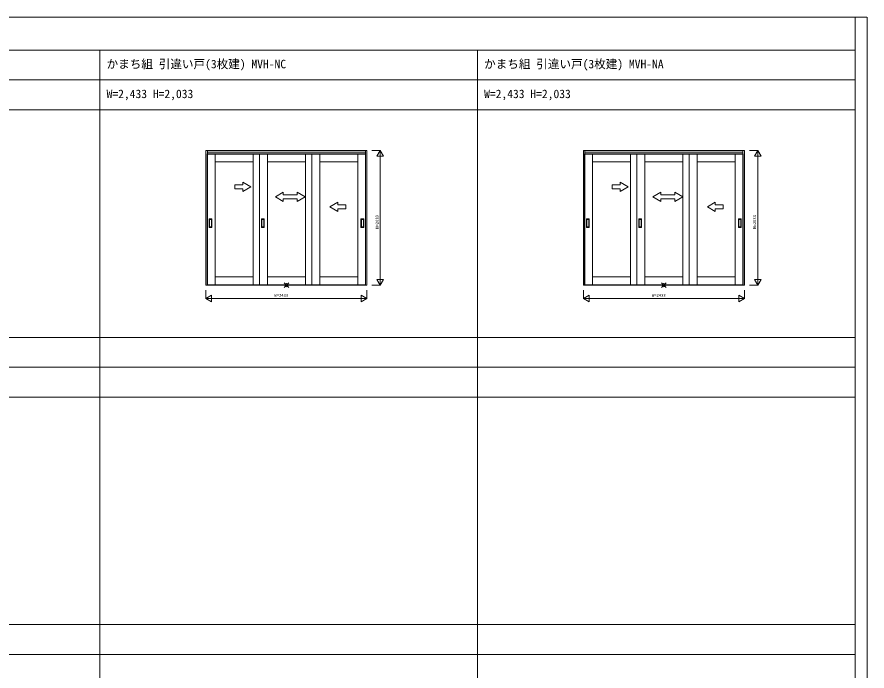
# Model space of a CAD drawing. Units: millimetres, scale not verified. Extents: x -14340 to 14341, y -10000 to 10000.
# Drawn here: x 1507 to 14341, y 130 to 10000 of the extents above; entities that cross this region are included whole.
import ezdxf
from ezdxf.enums import TextEntityAlignment as Align

# ---------------------------------------------------------------- set-up
doc = ezdxf.new("R2010")
doc.units = ezdxf.units.MM
doc.header["$LTSCALE"] = 50
for name, color, linetype, lineweight in [('0-0_0', 7, 'Continuous', 9), ('0-5_YKK_13', 1, 'Continuous', 18), ('0-6_YKK_D', 2, 'Continuous', 18), ('0-7_YSS_K', 4, 'Continuous', 9)]:
    doc.layers.add(name, color=color, linetype=linetype, lineweight=lineweight)
doc.layers.add('0-1_USER1', color=7, linetype='Continuous')
doc.styles.add('ＭＳ ゴシック', font='')
doc.styles.get('ＭＳ ゴシック').set_extended_font_data('MS Gothic')

msp = doc.modelspace()

# ---------------------------------------------------------------- linework, layer by layer
at = {"layer": '0-0_0'}
for p, q in [((-14340.01, 10000), (14341.01, 10000)), ((14159.99, -10000), (14159.99, 10000)), ((14341.01, -10000), (14341.01, 10000)), ((-14340.01, 9500), (14159.99, 9500)), ((2759.99, -10000), (2759.99, 9500)), ((8459.99, -10000), (8459.99, 9500)), ((-14340.01, 9050), (14159.99, 9050)), ((-14340.01, 8600), (14159.99, 8600)), ((-14340.01, 5165), (14159.99, 5165)), ((-14340.01, 4715), (14159.99, 4715)), ((-14340.01, 4265), (14159.99, 4265)), ((-14340.01, 830), (14159.99, 830)), ((-14340.01, 380), (14159.99, 380))]:
    msp.add_line(p, q, dxfattribs=at)
at = {"layer": '0-5_YKK_13'}
for p, q in [((5539.28, 5917.14), (5609.99, 5987.86)), ((5539.28, 5987.86), (5609.99, 5917.14)), ((11239.28, 5917.14), (11309.99, 5987.86)), ((11239.28, 5987.86), (11309.99, 5917.14))]:
    msp.add_line(p, q, dxfattribs=at)
for centre in [(5574.64, 5952.5), (11274.64, 5952.5)]:
    msp.add_circle(centre, 25, dxfattribs=at)
at = {"layer": '0-6_YKK_D'}
for p, q in [((6866.14, 7985.5), (6991.14, 7985.5)), ((6991.14, 7985.5), (6991.14, 5952.5)), ((12566.14, 7985.5), (12691.14, 7985.5)), ((12691.14, 7985.5), (12691.14, 5952.5)), ((6941.14, 7898.9), (7041.14, 7898.9)), ((12641.14, 7898.9), (12741.14, 7898.9)), ((6941.14, 6039.1), (7041.14, 6039.1)), ((12641.14, 6039.1), (12741.14, 6039.1)), ((6866.14, 5952.5), (6991.14, 5952.5)), ((12566.14, 5952.5), (12691.14, 5952.5)), ((4358.14, 5752.5), (4444.74, 5802.5)), ((4444.74, 5802.5), (4444.74, 5702.5)), ((6704.53, 5802.5), (6791.14, 5752.5)), ((6791.14, 5877.5), (6791.14, 5752.5)), ((10058.14, 5752.5), (10144.74, 5802.5)), ((10144.74, 5802.5), (10144.74, 5702.5)), ((12404.53, 5802.5), (12491.14, 5752.5)), ((12491.14, 5877.5), (12491.14, 5752.5)), ((4358.14, 5752.5), (4444.74, 5702.5)), ((10058.14, 5752.5), (10144.74, 5702.5))]:
    msp.add_line(p, q, dxfattribs=at)
for points in [[(6941.14, 7898.9), (6991.14, 7985.5), (7041.14, 7898.9)], [(12641.14, 7898.9), (12691.14, 7985.5), (12741.14, 7898.9)], [(6941.14, 6039.1), (6991.14, 5952.5), (7041.14, 6039.1)], [(12641.14, 6039.1), (12691.14, 5952.5), (12741.14, 6039.1)], [(4358.14, 5877.5), (4358.14, 5752.5), (6791.14, 5752.5)], [(6704.53, 5802.5), (6704.53, 5702.5), (6791.14, 5752.5)], [(10058.14, 5877.5), (10058.14, 5752.5), (12491.14, 5752.5)], [(12404.53, 5802.5), (12404.53, 5702.5), (12491.14, 5752.5)]]:
    msp.add_lwpolyline(points, dxfattribs=at)
at = {"layer": '0-7_YSS_K'}
for p, q in [((4382.14, 7985.5), (4382.14, 5952.5)), ((6767.14, 7961.5), (4382.14, 7961.5)), ((6767.14, 5952.5), (6767.14, 7985.5)), ((10082.14, 7985.5), (10082.14, 5952.5)), ((12467.14, 7961.5), (10082.14, 7961.5)), ((12467.14, 5952.5), (12467.14, 7985.5)), ((6771.64, 7935.5), (4377.64, 7935.5)), ((6767.14, 7931.5), (4382.14, 7931.5)), ((4497.64, 7935.5), (4497.64, 5960.5)), ((5071.64, 5960.5), (5071.64, 7935.5)), ((5287.64, 7935.5), (5287.64, 5960.5)), ((5861.64, 5960.5), (5861.64, 7935.5)), ((5957.64, 7935.5), (5957.64, 5960)), ((6077.64, 7935.5), (6077.64, 5960.5)), ((6651.64, 5960.5), (6651.64, 7935.5)), ((12471.64, 7935.5), (10077.64, 7935.5)), ((12467.14, 7931.5), (10082.14, 7931.5)), ((10197.64, 7935.5), (10197.64, 5960.5)), ((10771.64, 5960.5), (10771.64, 7935.5)), ((10987.64, 7935.5), (10987.64, 5960.5)), ((11561.64, 5960.5), (11561.64, 7935.5)), ((11657.64, 7935.5), (11657.64, 5960)), ((11777.64, 7935.5), (11777.64, 5960.5)), ((12351.64, 5960.5), (12351.64, 7935.5)), ((5071.64, 7815.5), (4497.64, 7815.5)), ((5861.64, 7815.5), (5287.64, 7815.5)), ((6651.64, 7815.5), (6077.64, 7815.5)), ((10771.64, 7815.5), (10197.64, 7815.5)), ((11561.64, 7815.5), (10987.64, 7815.5)), ((12351.64, 7815.5), (11777.64, 7815.5)), ((5035.64, 7436.45), (4915.64, 7505.73)), ((4915.64, 7466.45), (4915.64, 7505.73)), ((10735.64, 7436.45), (10615.64, 7505.73)), ((10615.64, 7466.45), (10615.64, 7505.73)), ((5035.64, 7436.45), (4915.64, 7367.17)), ((4915.64, 7367.17), (4915.64, 7406.45)), ((5408.14, 7286.45), (5528.14, 7355.73)), ((5528.14, 7355.73), (5528.14, 7316.45)), ((5528.14, 7316.45), (5738.14, 7316.45)), ((5738.14, 7355.73), (5738.14, 7316.45)), ((5858.14, 7286.45), (5738.14, 7355.73)), ((10735.64, 7436.45), (10615.64, 7367.17)), ((10615.64, 7367.17), (10615.64, 7406.45)), ((11108.14, 7286.45), (11228.14, 7355.73)), ((11228.14, 7355.73), (11228.14, 7316.45)), ((11228.14, 7316.45), (11438.14, 7316.45)), ((11438.14, 7355.73), (11438.14, 7316.45)), ((11558.14, 7286.45), (11438.14, 7355.73)), ((5408.14, 7286.45), (5528.14, 7216.45)), ((5528.14, 7256.45), (5528.14, 7216.45)), ((5738.14, 7256.45), (5528.14, 7256.45)), ((5858.14, 7286.45), (5738.14, 7216.45)), ((5738.14, 7256.45), (5738.14, 7216.45)), ((6230.63, 7136.45), (6350.63, 7205.73)), ((6350.63, 7166.45), (6350.63, 7205.73)), ((11108.14, 7286.45), (11228.14, 7216.45)), ((11228.14, 7256.45), (11228.14, 7216.45)), ((11438.14, 7256.45), (11228.14, 7256.45)), ((11558.14, 7286.45), (11438.14, 7216.45)), ((11438.14, 7256.45), (11438.14, 7216.45)), ((11930.63, 7136.45), (12050.63, 7205.73)), ((12050.63, 7166.45), (12050.63, 7205.73)), ((6230.63, 7136.45), (6350.63, 7067.17)), ((6350.63, 7067.17), (6350.63, 7106.45)), ((11930.63, 7136.45), (12050.63, 7067.17)), ((12050.63, 7067.17), (12050.63, 7106.45)), ((4406.64, 6826), (4406.64, 6954)), ((4447.64, 6955), (4407.64, 6955)), ((4412.64, 6836), (4412.64, 6944)), ((4413.64, 6945), (4441.64, 6945)), ((4442.64, 6944), (4442.64, 6836)), ((4448.64, 6826), (4448.64, 6954)), ((5196.64, 6826), (5196.64, 6954)), ((5237.64, 6955), (5197.64, 6955)), ((5202.64, 6836), (5202.64, 6944)), ((5203.64, 6945), (5231.64, 6945)), ((5232.64, 6944), (5232.64, 6836)), ((5238.64, 6826), (5238.64, 6954)), ((6700.64, 6826), (6700.64, 6954)), ((6701.64, 6955), (6741.64, 6955)), ((6706.64, 6944), (6706.64, 6836)), ((6735.64, 6945), (6707.64, 6945)), ((6736.64, 6836), (6736.64, 6944)), ((6742.64, 6826), (6742.64, 6954)), ((10106.64, 6826), (10106.64, 6954)), ((10147.64, 6955), (10107.64, 6955)), ((10112.64, 6836), (10112.64, 6944)), ((10113.64, 6945), (10141.64, 6945)), ((10142.64, 6944), (10142.64, 6836)), ((10148.64, 6826), (10148.64, 6954)), ((10896.64, 6826), (10896.64, 6954)), ((10937.64, 6955), (10897.64, 6955)), ((10902.64, 6836), (10902.64, 6944)), ((10903.64, 6945), (10931.64, 6945)), ((10932.64, 6944), (10932.64, 6836)), ((10938.64, 6826), (10938.64, 6954)), ((12400.64, 6826), (12400.64, 6954)), ((12401.64, 6955), (12441.64, 6955)), ((12406.64, 6944), (12406.64, 6836)), ((12435.64, 6945), (12407.64, 6945)), ((12436.64, 6836), (12436.64, 6944)), ((12442.64, 6826), (12442.64, 6954)), ((4447.64, 6825), (4407.64, 6825)), ((4441.64, 6835), (4413.64, 6835)), ((5237.64, 6825), (5197.64, 6825)), ((5231.64, 6835), (5203.64, 6835)), ((6701.64, 6825), (6741.64, 6825)), ((6707.64, 6835), (6735.64, 6835)), ((10147.64, 6825), (10107.64, 6825)), ((10141.64, 6835), (10113.64, 6835)), ((10937.64, 6825), (10897.64, 6825)), ((10931.64, 6835), (10903.64, 6835)), ((12401.64, 6825), (12441.64, 6825)), ((12407.64, 6835), (12435.64, 6835)), ((4497.64, 6080.5), (5071.64, 6080.5)), ((5287.64, 6080.5), (5861.64, 6080.5)), ((6077.64, 6080.5), (6651.64, 6080.5)), ((10197.64, 6080.5), (10771.64, 6080.5)), ((10987.64, 6080.5), (11561.64, 6080.5)), ((11777.64, 6080.5), (12351.64, 6080.5)), ((6767.14, 5956.5), (4382.14, 5956.5)), ((6767.14, 5952.5), (4382.14, 5952.5)), ((12467.14, 5956.5), (10082.14, 5956.5)), ((12467.14, 5952.5), (10082.14, 5952.5))]:
    msp.add_line(p, q, dxfattribs=at)
for points in [[(6767.14, 5952.5), (6791.14, 5952.5), (6791.14, 7985.5), (4358.14, 7985.5), (4358.14, 5952.5), (4382.14, 5952.5)], [(12467.14, 5952.5), (12491.14, 5952.5), (12491.14, 7985.5), (10058.14, 7985.5), (10058.14, 5952.5), (10082.14, 5952.5)], [(5269.64, 5960), (4377.64, 5960), (4377.64, 7935.5)], [(6059.64, 5960), (5167.64, 5960), (5167.64, 7935.5)], [(5957.64, 5960), (6771.64, 5960), (6771.64, 7935.5)], [(10969.64, 5960), (10077.64, 5960), (10077.64, 7935.5)], [(11759.64, 5960), (10867.64, 5960), (10867.64, 7935.5)], [(11657.64, 5960), (12471.64, 5960), (12471.64, 7935.5)], [(4915.64, 7466.45), (4795.64, 7466.45), (4795.64, 7406.45), (4915.64, 7406.45)], [(10615.64, 7466.45), (10495.64, 7466.45), (10495.64, 7406.45), (10615.64, 7406.45)], [(6350.63, 7166.45), (6470.63, 7166.45), (6470.63, 7106.45), (6350.63, 7106.45)], [(12050.63, 7166.45), (12170.63, 7166.45), (12170.63, 7106.45), (12050.63, 7106.45)]]:
    msp.add_lwpolyline(points, dxfattribs=at)
for centre, start, end in [((4407.64, 6954), 90, 180), ((4413.64, 6944), 90, 180), ((4441.64, 6944), 0, 90), ((4447.64, 6954), 0, 90), ((5197.64, 6954), 90, 180), ((5203.64, 6944), 90, 180), ((5231.64, 6944), 0, 90), ((5237.64, 6954), 0, 90), ((6701.64, 6954), 90, 180), ((6707.64, 6944), 90, 180), ((6735.64, 6944), 360, 90), ((6741.64, 6954), 0, 90), ((10107.64, 6954), 90, 180), ((10113.64, 6944), 90, 180), ((10141.64, 6944), 0, 90), ((10147.64, 6954), 0, 90), ((10897.64, 6954), 90, 180), ((10903.64, 6944), 90, 180), ((10931.64, 6944), 0, 90), ((10937.64, 6954), 0, 90), ((12401.64, 6954), 90, 180), ((12407.64, 6944), 90, 180), ((12435.64, 6944), 360, 90), ((12441.64, 6954), 0, 90), ((4407.64, 6826), 180, 270), ((4413.64, 6836), 180, 270), ((4441.64, 6836), 270, 0), ((4447.64, 6826), 270, 0), ((5197.64, 6826), 180, 270), ((5203.64, 6836), 180, 270), ((5231.64, 6836), 270, 0), ((5237.64, 6826), 270, 0), ((6701.64, 6826), 180, 270), ((6707.64, 6836), 180, 270), ((6735.64, 6836), 270, 360), ((6741.64, 6826), 270, 0), ((10107.64, 6826), 180, 270), ((10113.64, 6836), 180, 270), ((10141.64, 6836), 270, 0), ((10147.64, 6826), 270, 0), ((10897.64, 6826), 180, 270), ((10903.64, 6836), 180, 270), ((10931.64, 6836), 270, 0), ((10937.64, 6826), 270, 0), ((12401.64, 6826), 180, 270), ((12407.64, 6836), 180, 270), ((12435.64, 6836), 270, 360), ((12441.64, 6826), 270, 0)]:
    msp.add_arc(centre, 1, start, end, dxfattribs=at)

# ---------------------------------------------------------------- texts
at = {"layer": '0-1_USER1', "style": 'ＭＳ ゴシック'}
for s, p in [('かまち組 引違い戸(3枚建) MVH-NC', (2859.99, 9187.5)), ('かまち組 引違い戸(3枚建) MVH-NA', (8559.99, 9187.5)), ('W=2,433 H=2,033', (2859.99, 8737.5)), ('W=2,433 H=2,033', (8559.99, 8737.5))]:
    msp.add_text(s, height=128.3, dxfattribs=at).set_placement(p, align=Align.BOTTOM_LEFT)
at = {"layer": '0-6_YKK_D', "style": 'ＭＳ ゴシック'}
for p in [(6979.14, 6804), (12679.14, 6804)]:
    msp.add_text('H=2033', height=43.99, rotation=90, dxfattribs=at).set_placement(p, align=Align.BOTTOM_LEFT)
for p in [(5394.64, 5764.5), (11094.64, 5764.5)]:
    msp.add_text('W=2433', height=43.99, dxfattribs=at).set_placement(p, align=Align.BOTTOM_LEFT)

doc.saveas('drawing.dxf')
